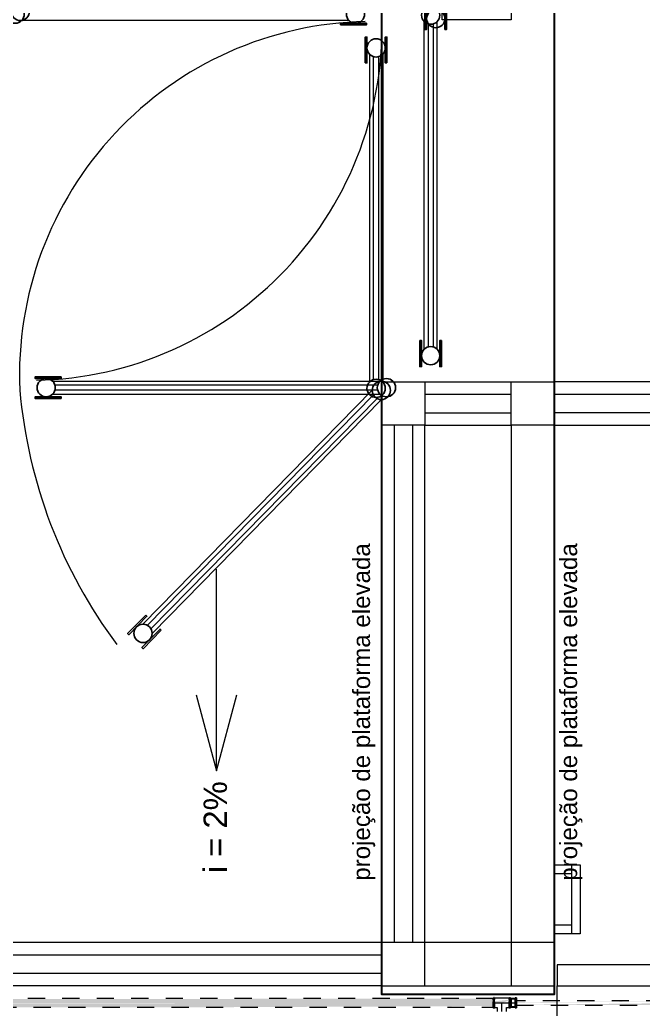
# Model space of a CAD drawing. Header units: metres. Extents: x 147 to 427, y -16 to 162.
# Drawn here: x 292.44 to 296.05, y 103.83 to 109.56 of the extents above; entities that cross this region are included whole.
import ezdxf

# ---------------------------------------------------------------- set-up
doc = ezdxf.new("R2010")
doc.units = ezdxf.units.M
doc.linetypes.add('Aligning Line', pattern=[0.012, 0.006, -0.006])
doc.linetypes.add('IMPORT-Dashed _3_', pattern=[0.75, 0.5, -0.25])
doc.layers.add('1053_ARQ_BASE_MATADOURO_2_dwg', color=7, linetype='Continuous', lineweight=5, true_color=0x767676)
doc.layers.add('1053_ARQ_BASE_MATADOURO_dwg', color=7, linetype='Continuous', lineweight=5, true_color=0x767676)
for name, color, linetype, lineweight in [('A-PISO', 7, 'Continuous', 5), ('A-PROJEÇÃO', 7, 'IMPORT-Dashed _3_', 15), ('A-VISTA03', 7, 'Continuous', 9), ('P-PIPE', 7, 'Continuous', 5), ('P-PIPE-CNTR', 7, 'Continuous', 5)]:
    doc.layers.add(name, color=color, linetype=linetype, lineweight=lineweight)
doc.styles.add('Arial', font='arial.ttf', dxfattribs={"height": 0.1})
doc.styles.add('Arial_10', font='arial.ttf', dxfattribs={"height": 0.136})

# ---------------------------------------------------------------- blocks, each defined once
blk = doc.blocks.new('1053_ARQ_BASE_MATADOURO_dwg_arq geral tgov-4039641-TÉRREO 1_20 - Dependente 1')
at = {"layer": 'A-PROJEÇÃO', "color": 253, "true_color": 0xaaaaaa, "flags": 128}
blk.add_lwpolyline([(12.1996, 15.2781), (-3.0504, 15.2781), (-3.0504, 20.7782), (12.1996, 20.7782)], close=True, dxfattribs=at)
at = {"layer": 'A-VISTA03', "color": 253, "true_color": 0xaaaaaa, "flags": 128}
blk.add_lwpolyline([(11.6996, 20.2782), (11.6996, 20.8982), (-3.0504, 20.8982), (-3.0504, 20.7782), (11.5796, 20.7782), (11.5796, 20.2782)], dxfattribs=at)
blk = doc.blocks.new('1053_ARQ_BASE_MATADOURO_dwg-3625622-TÉRREO 1_20 - Dependente 1')
blk.add_blockref('1053_ARQ_BASE_MATADOURO_dwg_arq geral tgov-4039641-TÉRREO 1_20 - Dependente 1', (130.2098, 83.186))
blk = doc.blocks.new('1053_ARQ_BASE_MATADOURO_2_dwg-3637054-TÉRREO 1_20 - Dependente 1')
at = {"layer": 'A-PISO', "color": 253, "true_color": 0xaaaaaa}
for p, q in [((125.9534, 76.3731), (124.0531, 76.3731)), ((126.3884, 74.4678), (126.3884, 76.3681)), ((126.4115, 76.3542), (126.4115, 74.4818)), ((126.4415, 76.3542), (126.4415, 74.4818)), ((126.4646, 74.4678), (126.4646, 76.3681)), ((126.072, 76.1785), (126.072, 74.2782)), ((126.0951, 74.2921), (126.0951, 76.1645)), ((126.1251, 74.2921), (126.1251, 76.1645)), ((126.1482, 76.1785), (126.1482, 74.2782)), ((124.2328, 74.2833), (126.1331, 74.2833)), ((126.1191, 74.2602), (124.2468, 74.2602)), ((126.1191, 74.2302), (124.2468, 74.2302)), ((124.7565, 72.8735), (126.0874, 74.2299)), ((126.3931, 74.2782), (126.8931, 74.2782)), ((124.2328, 74.2071), (126.1331, 74.2071)), ((126.0941, 74.2037), (124.7828, 72.8673)), ((126.1155, 74.1827), (124.8042, 72.8463)), ((124.8109, 72.8201), (126.1418, 74.1765)), ((126.8931, 74.2062), (126.3931, 74.2062)), ((139.8311, 74.2062), (127.1431, 74.2062)), ((126.3931, 74.1002), (126.8931, 74.1002)), ((139.8311, 74.1002), (127.1431, 74.1002)), ((126.2151, 74.0282), (126.2151, 71.0282)), ((126.3211, 74.0282), (126.3211, 71.0282)), ((127.2431, 71.4782), (127.2431, 71.0782)), ((127.1431, 71.4282), (127.2431, 71.4282)), ((127.2431, 71.1282), (127.1431, 71.1282)), ((118.5181, 70.9562), (126.1431, 70.9562)), ((118.5181, 70.8502), (126.1431, 70.8502))]:
    blk.add_line(p, q, dxfattribs=at)
at = {"layer": 'A-PISO', "color": 253, "lineweight": 15, "true_color": 0xaaaaaa}
blk.add_line((125.1838, 72.0234), (125.1838, 73.1922), dxfattribs=at)
at = {"layer": 'A-PISO', "color": 253, "lineweight": 30, "true_color": 0xaaaaaa, "flags": 128}
blk.add_lwpolyline([(126.1431, 84.3264), (127.1431, 84.3264), (127.1431, 70.7264), (126.1431, 70.7264)], close=True, dxfattribs=at)
at = {"layer": 'A-PISO', "color": 253, "true_color": 0xaaaaaa, "flags": 128}
for points in [[(127.1431, 76.3782), (127.1431, 76.6282), (126.8931, 76.6282), (126.8931, 76.3782), (126.4931, 76.3782), (126.4931, 76.6282), (126.8931, 76.6282), (126.8931, 80.2532), (126.8931, 80.5032), (127.1431, 80.5032), (127.1431, 80.2532)], [(126.3931, 70.7782), (126.3931, 71.0282), (126.1431, 71.0282), (126.1431, 70.7782), (126.3931, 70.7782), (126.8931, 70.7782), (127.1431, 70.7782), (127.1431, 71.0282), (126.8931, 71.0282), (126.3931, 71.0282), (126.3931, 74.0282), (126.1431, 74.0282), (126.1431, 74.2782), (126.3931, 74.2782), (126.3931, 74.0282), (126.8931, 74.0282), (126.8931, 71.0282), (126.8931, 70.7782)], [(127.1431, 71.0282), (127.1431, 74.0282), (139.8841, 74.0282), (159.5394, 74.0282), (159.5394, 74.2782), (139.8841, 74.2782), (127.1431, 74.2782)], [(126.1431, 70.7782), (118.3931, 70.7782), (118.3931, 74.0282)], [(126.1431, 74.0282), (126.1431, 71.0282), (118.6431, 71.0282), (118.6431, 73.8219)], [(127.1431, 71.4782), (127.2931, 71.4782), (127.2931, 71.0782), (127.1431, 71.0782)]]:
    blk.add_lwpolyline(points, dxfattribs=at)
at = {"layer": 'A-PISO', "color": 253, "lineweight": 25, "true_color": 0xaaaaaa, "flags": 128}
for points in [[(126.393, 76.4722), (126.393, 76.3222), (126.4032, 76.3222), (126.4032, 76.4723), (126.393, 76.4723)], [(126.519, 76.4724), (126.519, 76.3224), (126.5092, 76.3224), (126.5092, 76.4724), (126.519, 76.4724)]]:
    blk.add_lwpolyline(points, dxfattribs=at)
for points in [[(125.9033, 76.3482), (126.0533, 76.3482), (126.0533, 76.3582), (125.9033, 76.3582)], [(126.0471, 76.1283), (126.0471, 76.2783), (126.0571, 76.2783), (126.0571, 76.1283)], [(126.1731, 76.1283), (126.1731, 76.2783), (126.1631, 76.2783), (126.1631, 76.1283)], [(126.3635, 74.518), (126.3635, 74.368), (126.3735, 74.368), (126.3735, 74.518)], [(126.4895, 74.518), (126.4895, 74.368), (126.4795, 74.368), (126.4795, 74.518)], [(124.283, 74.3082), (124.133, 74.3082), (124.133, 74.2982), (124.283, 74.2982)], [(124.283, 74.1822), (124.133, 74.1822), (124.133, 74.1922), (124.283, 74.1922)], [(124.7739, 72.9267), (124.6688, 72.8196), (124.6759, 72.8126), (124.781, 72.9197)], [(124.8638, 72.8385), (124.7587, 72.7314), (124.7516, 72.7384), (124.8567, 72.8455)]]:
    blk.add_lwpolyline(points, close=True, dxfattribs=at)
at = {"layer": 'A-PISO', "color": 253, "true_color": 0xaaaaaa, "flags": 128}
blk.add_lwpolyline([(127.1431, 74.0282), (126.8931, 74.0282), (126.8931, 74.2782), (127.1431, 74.2782)], close=True, dxfattribs=at)
at = {"layer": 'A-PISO', "color": 253, "lineweight": 15, "true_color": 0xaaaaaa, "flags": 128}
blk.add_lwpolyline([(125.0658, 72.464), (125.1838, 72.0234), (125.3019, 72.464)], dxfattribs=at)
at = {"layer": 'A-PISO', "color": 253, "lineweight": 25, "true_color": 0xaaaaaa}
for centre in [(124.0458, 76.4268), (124.0163, 76.4112), (125.9903, 76.4112), (126.4265, 76.405), (126.4561, 76.3853), (126.1101, 76.2153), (126.4265, 74.431), (124.196, 74.2452), (126.1101, 74.2413), (126.17, 74.2452), (126.1404, 74.2295), (124.7579, 72.8205)]:
    blk.add_circle(centre, 0.053, dxfattribs=at)
at = {"layer": 'A-PISO', "color": 253, "true_color": 0xaaaaaa}
for centre, radius, start, end in [((124.0947, 76.3379), 2.0503, 271.24268, 2.42372), ((126.0916, 74.3184), 2.0503, 91.24268, 182.42372), ((126.9271, 74.4857), 2.8951, 185.03493, 216.70117)]:
    blk.add_arc(centre, radius, start, end, dxfattribs=at)
at = {"layer": 'A-PISO', "char_height": 0.1, "width": 2.340786, "attachment_point": 1, "rotation": 90, "line_spacing_factor": 0.941778, "style": 'Arial'}
for insert in [(125.9746, 71.3866), (127.176, 71.3866)]:
    blk.add_mtext('projeção de plataforma elevada', dxfattribs=dict(at, insert=insert))
at = {"layer": 'A-PISO', "lineweight": 15, "insert": (125.109, 71.4301), "char_height": 0.136, "width": 0.636017, "attachment_point": 1, "rotation": 90, "line_spacing_factor": 0.941778, "style": 'Arial_10'}
blk.add_mtext('i = 2%', dxfattribs=at)

msp = doc.modelspace()

# ---------------------------------------------------------------- hatches: boundary and pattern name
at = {"layer": 'P-PIPE', "true_color": 0xc0c0c0}
for points in [[(295.1814, 103.8642), (295.1814, 103.8892), (286.7155, 103.8819), (286.7155, 103.8642), (294.8708, 103.8642)], [(293.5936, 103.8392), (295.1814, 103.8465), (295.1814, 103.8642), (286.7155, 103.8577), (286.7155, 103.8392), (291.039, 103.8392)], [(295.3155, 103.8642), (296.3684, 103.875), (296.3684, 103.8763), (295.3155, 103.8674)], [(296.1481, 103.8521), (296.3684, 103.861), (296.3684, 103.8642), (295.3155, 103.8534), (295.3155, 103.8521), (295.5095, 103.8521)]]:
    msp.add_hatch(color=9, dxfattribs=at).paths.add_polyline_path(points)
at = {"layer": 'P-PIPE', "true_color": 0x7f7f7f}
msp.add_hatch(color=8, dxfattribs=at).paths.add_polyline_path([(295.2314, 103.8642), (295.2814, 103.8819), (295.2814, 103.8833), (295.1814, 103.873), (295.1868, 103.8704), (295.2295, 103.8644)])

# ---------------------------------------------------------------- linework, layer by layer
at = {"layer": 'P-PIPE', "linetype": 'Aligning Line', "lineweight": 15}
for p, q in [((295.1814, 103.8892), (286.7155, 103.8892)), ((295.1814, 103.8819), (295.1814, 103.8892)), ((286.7155, 103.8392), (295.1814, 103.8392)), ((295.1814, 103.8392), (295.1814, 103.8707)), ((296.3684, 103.8767), (295.3155, 103.8767)), ((295.3155, 103.8767), (295.3155, 103.8517)), ((295.3155, 103.8767), (295.3155, 103.8763)), ((295.3155, 103.8521), (295.3155, 103.8517)), ((295.3155, 103.8517), (296.3684, 103.8517))]:
    msp.add_line(p, q, dxfattribs=at)
at = {"layer": 'P-PIPE'}
for p, q in [((295.2814, 103.8913), (295.1814, 103.8913)), ((295.1814, 103.8913), (295.1814, 103.8371)), ((295.1814, 103.8913), (295.1814, 103.8904)), ((295.1814, 103.8913), (295.1814, 103.8861)), ((295.1859, 103.8948), (295.1849, 103.8948)), ((295.1894, 103.8913), (295.1894, 103.8861)), ((295.1894, 103.8913), (295.1894, 103.8861)), ((295.2734, 103.8861), (295.2734, 103.8913)), ((295.2734, 103.8861), (295.2734, 103.8913)), ((295.2779, 103.8948), (295.2769, 103.8948)), ((295.2814, 103.8833), (295.2814, 103.8913)), ((295.2814, 103.8371), (295.2814, 103.8913)), ((295.2814, 103.8861), (295.2814, 103.8913)), ((295.2814, 103.8861), (295.2814, 103.8913)), ((295.308, 103.8892), (295.2814, 103.8892)), ((295.2814, 103.8892), (295.2814, 103.8819)), ((295.308, 103.893), (295.308, 103.8787)), ((295.308, 103.8787), (295.308, 103.893)), ((295.3155, 103.893), (295.308, 103.893)), ((295.308, 103.8392), (295.308, 103.8892)), ((295.3155, 103.893), (295.3155, 103.8787)), ((295.3155, 103.8787), (295.3155, 103.893)), ((295.1814, 103.8712), (295.1814, 103.8558)), ((295.1814, 103.8423), (295.1814, 103.8371)), ((295.1814, 103.838), (295.1814, 103.8371)), ((295.1814, 103.8371), (295.2043, 103.8371)), ((295.1849, 103.8336), (295.1859, 103.8336)), ((295.1894, 103.8712), (295.1894, 103.8371)), ((295.1894, 103.8712), (295.1894, 103.8371)), ((295.2043, 103.8371), (295.2043, 103.8142)), ((295.2585, 103.8371), (295.2814, 103.8371)), ((295.2585, 103.8142), (295.2585, 103.8371)), ((295.2734, 103.8371), (295.2734, 103.8717)), ((295.2734, 103.8371), (295.2734, 103.8717)), ((295.2769, 103.8336), (295.2779, 103.8336)), ((295.2814, 103.8371), (295.2814, 103.8712)), ((295.2814, 103.8371), (295.2814, 103.8712)), ((295.2814, 103.8371), (295.2814, 103.8712)), ((295.2814, 103.8707), (295.2814, 103.8392)), ((295.2814, 103.8392), (295.308, 103.8392)), ((295.308, 103.8859), (295.2845, 103.8859)), ((295.2845, 103.8859), (295.2845, 103.8425)), ((295.2845, 103.8859), (295.2845, 103.8425)), ((295.2845, 103.8832), (295.2845, 103.8452)), ((295.2845, 103.8832), (295.2845, 103.8452)), ((295.2845, 103.8425), (295.308, 103.8425)), ((295.308, 103.8425), (295.308, 103.8859)), ((295.308, 103.8425), (295.308, 103.8859)), ((295.308, 103.8832), (295.308, 103.8452)), ((295.308, 103.8832), (295.308, 103.8452)), ((295.308, 103.8787), (295.308, 103.8497)), ((295.308, 103.8497), (295.308, 103.8787)), ((295.308, 103.8787), (295.3155, 103.8787)), ((295.308, 103.8787), (295.3155, 103.8787)), ((295.308, 103.8497), (295.308, 103.8354)), ((295.308, 103.8354), (295.308, 103.8497)), ((295.308, 103.8497), (295.3155, 103.8497)), ((295.308, 103.8497), (295.3155, 103.8497)), ((295.308, 103.8354), (295.3155, 103.8354)), ((295.3155, 103.8787), (295.3155, 103.8497)), ((295.3155, 103.8497), (295.3155, 103.8354)), ((295.3155, 103.8354), (295.3155, 103.8497))]:
    msp.add_line(p, q, dxfattribs=at)
at = {"layer": 'P-PIPE', "flags": 128}
for points in [[(295.1814, 103.8913), (295.1814, 103.8914), (295.1814, 103.8916), (295.1814, 103.8917), (295.1814, 103.8918), (295.1814, 103.892), (295.1815, 103.8921), (295.1815, 103.8923), (295.1815, 103.8924), (295.1816, 103.8925), (295.1816, 103.8926), (295.1817, 103.8928), (295.1818, 103.8929), (295.1818, 103.893), (295.1819, 103.8931), (295.182, 103.8933), (295.1821, 103.8934), (295.1821, 103.8935), (295.1822, 103.8936), (295.1823, 103.8937), (295.1824, 103.8938), (295.1825, 103.8939), (295.1826, 103.894), (295.1827, 103.8941), (295.1829, 103.8942), (295.183, 103.8942), (295.1831, 103.8943), (295.1832, 103.8944), (295.1833, 103.8944), (295.1835, 103.8945), (295.1836, 103.8945), (295.1837, 103.8946), (295.1839, 103.8946), (295.184, 103.8947), (295.1841, 103.8947), (295.1843, 103.8947), (295.1844, 103.8948), (295.1845, 103.8948), (295.1847, 103.8948), (295.1848, 103.8948), (295.1849, 103.8948)], [(295.1814, 103.8879), (295.1814, 103.8884), (295.1814, 103.8889), (295.1814, 103.8893), (295.1814, 103.8897), (295.1814, 103.8901), (295.1814, 103.8904), (295.1814, 103.8906), (295.1814, 103.8908), (295.1814, 103.891), (295.1814, 103.8911), (295.1814, 103.8912), (295.1814, 103.8913)], [(295.1814, 103.8913), (295.1814, 103.8912), (295.1814, 103.8911), (295.1814, 103.8909), (295.1814, 103.8907), (295.1814, 103.8905), (295.1814, 103.8902), (295.1814, 103.8899), (295.1814, 103.8895), (295.1814, 103.8891), (295.1814, 103.8887), (295.1814, 103.8882), (295.1814, 103.8877), (295.1814, 103.8871), (295.1814, 103.8866), (295.1814, 103.8859), (295.1814, 103.8853), (295.1814, 103.8846), (295.1814, 103.8838), (295.1814, 103.8831), (295.1814, 103.8823), (295.1814, 103.8815), (295.1814, 103.8806), (295.1814, 103.8797), (295.1814, 103.8788), (295.1814, 103.8779), (295.1814, 103.877), (295.1814, 103.876), (295.1814, 103.875), (295.1814, 103.874), (295.1814, 103.873), (295.1814, 103.872), (295.1814, 103.8709), (295.1814, 103.8699), (295.1814, 103.8688), (295.1814, 103.8677), (295.1814, 103.8666), (295.1814, 103.8656), (295.1814, 103.8645), (295.1814, 103.8634), (295.1814, 103.8623), (295.1814, 103.8612), (295.1814, 103.8602), (295.1814, 103.8591), (295.1814, 103.858), (295.1814, 103.857), (295.1814, 103.8559), (295.1814, 103.8549), (295.1814, 103.8539), (295.1814, 103.8529), (295.1814, 103.8519), (295.1814, 103.851), (295.1814, 103.85), (295.1814, 103.8491), (295.1814, 103.8482), (295.1814, 103.8474), (295.1814, 103.8465), (295.1814, 103.8457), (295.1814, 103.8449), (295.1814, 103.8442), (295.1814, 103.8435), (295.1814, 103.8428), (295.1814, 103.8422), (295.1814, 103.8415), (295.1814, 103.841), (295.1814, 103.8404), (295.1814, 103.8399), (295.1814, 103.8395), (295.1814, 103.839), (295.1814, 103.8387), (295.1814, 103.8383), (295.1814, 103.838), (295.1814, 103.8377), (295.1814, 103.8375), (295.1814, 103.8374), (295.1814, 103.8372), (295.1814, 103.8371), (295.1814, 103.8371)], [(295.1859, 103.8948), (295.186, 103.8948), (295.1861, 103.8948), (295.1863, 103.8948), (295.1864, 103.8947), (295.1866, 103.8947), (295.1867, 103.8947), (295.1868, 103.8946), (295.187, 103.8946), (295.1871, 103.8946), (295.1872, 103.8945), (295.1874, 103.8945), (295.1875, 103.8944), (295.1876, 103.8943), (295.1877, 103.8942), (295.1878, 103.8942), (295.188, 103.8941), (295.1881, 103.894), (295.1882, 103.8939), (295.1883, 103.8938), (295.1884, 103.8937), (295.1885, 103.8936), (295.1886, 103.8935), (295.1886, 103.8934), (295.1887, 103.8933), (295.1888, 103.8932), (295.1889, 103.8931), (295.1889, 103.8929), (295.189, 103.8928), (295.1891, 103.8927), (295.1891, 103.8926), (295.1892, 103.8924), (295.1892, 103.8923), (295.1893, 103.8922), (295.1893, 103.892), (295.1893, 103.8919), (295.1893, 103.8917), (295.1893, 103.8916), (295.1894, 103.8915), (295.1894, 103.8913), (295.1894, 103.8913)], [(295.1894, 103.8913), (295.1894, 103.8912), (295.1894, 103.8911), (295.1894, 103.8909), (295.1894, 103.8907), (295.1894, 103.8905), (295.1894, 103.8902), (295.1894, 103.8899), (295.1894, 103.8895), (295.1894, 103.8891), (295.1894, 103.8887), (295.1894, 103.8882), (295.1894, 103.8877), (295.1894, 103.8871), (295.1894, 103.8866), (295.1894, 103.8859), (295.1894, 103.8853), (295.1894, 103.8846), (295.1894, 103.8838), (295.1894, 103.8831)], [(295.1894, 103.8371), (295.1894, 103.8372), (295.1894, 103.8373), (295.1894, 103.8374), (295.1894, 103.8376), (295.1894, 103.8379), (295.1894, 103.8381), (295.1894, 103.8385), (295.1894, 103.8388), (295.1894, 103.8392), (295.1894, 103.8397), (295.1894, 103.8401), (295.1894, 103.8407), (295.1894, 103.8412), (295.1894, 103.8418), (295.1894, 103.8424), (295.1894, 103.8431), (295.1894, 103.8438), (295.1894, 103.8445), (295.1894, 103.8453), (295.1894, 103.8461), (295.1894, 103.8469), (295.1894, 103.8478), (295.1894, 103.8486), (295.1894, 103.8495), (295.1894, 103.8505), (295.1894, 103.8514), (295.1894, 103.8524), (295.1894, 103.8534), (295.1894, 103.8544), (295.1894, 103.8554), (295.1894, 103.8564), (295.1894, 103.8575), (295.1894, 103.8585), (295.1894, 103.8596), (295.1894, 103.8606), (295.1894, 103.8617), (295.1894, 103.8628), (295.1894, 103.8639), (295.1894, 103.865), (295.1894, 103.8661), (295.1894, 103.8671), (295.1894, 103.8682), (295.1894, 103.8693), (295.1894, 103.8703), (295.1894, 103.8714), (295.1894, 103.8724), (295.1894, 103.8735), (295.1894, 103.8745), (295.1894, 103.8755), (295.1894, 103.8764), (295.1894, 103.8774), (295.1894, 103.8783), (295.1894, 103.8792), (295.1894, 103.8801), (295.1894, 103.881), (295.1894, 103.8818), (295.1894, 103.8826), (295.1894, 103.8834), (295.1894, 103.8842), (295.1894, 103.8849), (295.1894, 103.8856), (295.1894, 103.8862), (295.1894, 103.8868), (295.1894, 103.8874), (295.1894, 103.8879), (295.1894, 103.8884), (295.1894, 103.8889), (295.1894, 103.8893), (295.1894, 103.8897), (295.1894, 103.8901), (295.1894, 103.8904), (295.1894, 103.8906), (295.1894, 103.8908), (295.1894, 103.891), (295.1894, 103.8911), (295.1894, 103.8912), (295.1894, 103.8913)], [(295.2734, 103.8913), (295.2734, 103.8914), (295.2734, 103.8916), (295.2734, 103.8917), (295.2734, 103.8918), (295.2734, 103.892), (295.2735, 103.8921), (295.2735, 103.8923), (295.2735, 103.8924), (295.2736, 103.8925), (295.2736, 103.8926), (295.2737, 103.8928), (295.2738, 103.8929), (295.2738, 103.893), (295.2739, 103.8931), (295.274, 103.8933), (295.2741, 103.8934), (295.2741, 103.8935), (295.2742, 103.8936), (295.2743, 103.8937), (295.2744, 103.8938), (295.2745, 103.8939), (295.2746, 103.894), (295.2747, 103.8941), (295.2749, 103.8942), (295.275, 103.8942), (295.2751, 103.8943), (295.2752, 103.8944), (295.2753, 103.8944), (295.2755, 103.8945), (295.2756, 103.8945), (295.2757, 103.8946), (295.2759, 103.8946), (295.276, 103.8947), (295.2761, 103.8947), (295.2763, 103.8947), (295.2764, 103.8948), (295.2765, 103.8948), (295.2767, 103.8948), (295.2768, 103.8948), (295.2769, 103.8948)], [(295.2734, 103.8834), (295.2734, 103.8842), (295.2734, 103.8849), (295.2734, 103.8856), (295.2734, 103.8862), (295.2734, 103.8868), (295.2734, 103.8874), (295.2734, 103.8879), (295.2734, 103.8884), (295.2734, 103.8889), (295.2734, 103.8893), (295.2734, 103.8897), (295.2734, 103.8901), (295.2734, 103.8904), (295.2734, 103.8906), (295.2734, 103.8908), (295.2734, 103.891), (295.2734, 103.8911), (295.2734, 103.8912), (295.2734, 103.8913)], [(295.2734, 103.8913), (295.2734, 103.8912), (295.2734, 103.8911), (295.2734, 103.8909), (295.2734, 103.8907), (295.2734, 103.8905), (295.2734, 103.8902), (295.2734, 103.8899), (295.2734, 103.8895), (295.2734, 103.8891), (295.2734, 103.8887), (295.2734, 103.8882), (295.2734, 103.8877), (295.2734, 103.8871), (295.2734, 103.8866), (295.2734, 103.8859), (295.2734, 103.8853), (295.2734, 103.8846), (295.2734, 103.8838), (295.2734, 103.8831), (295.2734, 103.8823), (295.2734, 103.8815), (295.2734, 103.8806), (295.2734, 103.8797), (295.2734, 103.8788), (295.2734, 103.8779), (295.2734, 103.877), (295.2734, 103.876), (295.2734, 103.875), (295.2734, 103.874), (295.2734, 103.873), (295.2734, 103.872), (295.2734, 103.8709), (295.2734, 103.8699), (295.2734, 103.8688), (295.2734, 103.8677), (295.2734, 103.8666), (295.2734, 103.8656), (295.2734, 103.8645), (295.2734, 103.8634), (295.2734, 103.8623), (295.2734, 103.8612), (295.2734, 103.8602), (295.2734, 103.8591), (295.2734, 103.858), (295.2734, 103.857), (295.2734, 103.8559), (295.2734, 103.8549), (295.2734, 103.8539), (295.2734, 103.8529), (295.2734, 103.8519), (295.2734, 103.851), (295.2734, 103.85), (295.2734, 103.8491), (295.2734, 103.8482), (295.2734, 103.8474), (295.2734, 103.8465), (295.2734, 103.8457), (295.2734, 103.8449), (295.2734, 103.8442), (295.2734, 103.8435), (295.2734, 103.8428), (295.2734, 103.8422), (295.2734, 103.8415), (295.2734, 103.841), (295.2734, 103.8404), (295.2734, 103.8399), (295.2734, 103.8395), (295.2734, 103.839), (295.2734, 103.8387), (295.2734, 103.8383), (295.2734, 103.838), (295.2734, 103.8377), (295.2734, 103.8375), (295.2734, 103.8374), (295.2734, 103.8372), (295.2734, 103.8371), (295.2734, 103.8371)], [(295.2779, 103.8948), (295.278, 103.8948), (295.2781, 103.8948), (295.2783, 103.8948), (295.2784, 103.8947), (295.2786, 103.8947), (295.2787, 103.8947), (295.2788, 103.8946), (295.279, 103.8946), (295.2791, 103.8946), (295.2792, 103.8945), (295.2794, 103.8945), (295.2795, 103.8944), (295.2796, 103.8943), (295.2797, 103.8942), (295.2798, 103.8942), (295.28, 103.8941), (295.2801, 103.894), (295.2802, 103.8939), (295.2803, 103.8938), (295.2804, 103.8937), (295.2805, 103.8936), (295.2806, 103.8935), (295.2806, 103.8934), (295.2807, 103.8933), (295.2808, 103.8932), (295.2809, 103.8931), (295.2809, 103.8929), (295.281, 103.8928), (295.2811, 103.8927), (295.2811, 103.8926), (295.2812, 103.8924), (295.2812, 103.8923), (295.2813, 103.8922), (295.2813, 103.892), (295.2813, 103.8919), (295.2813, 103.8917), (295.2813, 103.8916), (295.2814, 103.8915), (295.2814, 103.8913), (295.2814, 103.8913)], [(295.2814, 103.8913), (295.2814, 103.8912), (295.2814, 103.8911), (295.2814, 103.8909), (295.2814, 103.8907), (295.2814, 103.8905), (295.2814, 103.8902), (295.2814, 103.8899), (295.2814, 103.8895), (295.2814, 103.8891), (295.2814, 103.8887), (295.2814, 103.8882), (295.2814, 103.8877), (295.2814, 103.8871), (295.2814, 103.8866), (295.2814, 103.8859), (295.2814, 103.8853), (295.2814, 103.8846), (295.2814, 103.8838), (295.2814, 103.8831)], [(295.2814, 103.8371), (295.2814, 103.8372), (295.2814, 103.8373), (295.2814, 103.8374), (295.2814, 103.8376), (295.2814, 103.8379), (295.2814, 103.8381), (295.2814, 103.8385), (295.2814, 103.8388), (295.2814, 103.8392), (295.2814, 103.8397), (295.2814, 103.8401), (295.2814, 103.8407), (295.2814, 103.8412), (295.2814, 103.8418), (295.2814, 103.8424), (295.2814, 103.8431), (295.2814, 103.8438), (295.2814, 103.8445), (295.2814, 103.8453), (295.2814, 103.8461), (295.2814, 103.8469), (295.2814, 103.8478), (295.2814, 103.8486), (295.2814, 103.8495), (295.2814, 103.8505), (295.2814, 103.8514), (295.2814, 103.8524), (295.2814, 103.8534), (295.2814, 103.8544), (295.2814, 103.8554), (295.2814, 103.8564), (295.2814, 103.8575), (295.2814, 103.8585), (295.2814, 103.8596), (295.2814, 103.8606), (295.2814, 103.8617), (295.2814, 103.8628), (295.2814, 103.8639), (295.2814, 103.865), (295.2814, 103.8661), (295.2814, 103.8671), (295.2814, 103.8682), (295.2814, 103.8693), (295.2814, 103.8703), (295.2814, 103.8714), (295.2814, 103.8724), (295.2814, 103.8735), (295.2814, 103.8745), (295.2814, 103.8755), (295.2814, 103.8764), (295.2814, 103.8774), (295.2814, 103.8783), (295.2814, 103.8792), (295.2814, 103.8801), (295.2814, 103.881), (295.2814, 103.8818), (295.2814, 103.8826), (295.2814, 103.8834), (295.2814, 103.8842), (295.2814, 103.8849), (295.2814, 103.8856), (295.2814, 103.8862), (295.2814, 103.8868), (295.2814, 103.8874), (295.2814, 103.8879), (295.2814, 103.8884), (295.2814, 103.8889), (295.2814, 103.8893), (295.2814, 103.8897), (295.2814, 103.8901), (295.2814, 103.8904), (295.2814, 103.8906), (295.2814, 103.8908), (295.2814, 103.891), (295.2814, 103.8911), (295.2814, 103.8912), (295.2814, 103.8913)], [(295.1814, 103.8371), (295.1814, 103.8372), (295.1814, 103.8373), (295.1814, 103.8374), (295.1814, 103.8376), (295.1814, 103.8379), (295.1814, 103.8381), (295.1814, 103.8385), (295.1814, 103.8388), (295.1814, 103.8392), (295.1814, 103.8397), (295.1814, 103.8401)], [(295.1849, 103.8336), (295.1847, 103.8336), (295.1846, 103.8336), (295.1844, 103.8336), (295.1843, 103.8336), (295.1842, 103.8337), (295.184, 103.8337), (295.1839, 103.8337), (295.1838, 103.8338), (295.1836, 103.8338), (295.1835, 103.8339), (295.1834, 103.8339), (295.1832, 103.834), (295.1831, 103.834), (295.183, 103.8341), (295.1829, 103.8342), (295.1828, 103.8343), (295.1827, 103.8344), (295.1826, 103.8345), (295.1825, 103.8345), (295.1824, 103.8346), (295.1823, 103.8347), (295.1822, 103.8349), (295.1821, 103.835), (295.182, 103.8351), (295.1819, 103.8352), (295.1818, 103.8353), (295.1818, 103.8354), (295.1817, 103.8356), (295.1817, 103.8357), (295.1816, 103.8358), (295.1816, 103.8359), (295.1815, 103.8361), (295.1815, 103.8362), (295.1814, 103.8364), (295.1814, 103.8365), (295.1814, 103.8366), (295.1814, 103.8368), (295.1814, 103.8369), (295.1814, 103.837), (295.1814, 103.8371)], [(295.1894, 103.8371), (295.1894, 103.8369), (295.1894, 103.8368), (295.1893, 103.8367), (295.1893, 103.8365), (295.1893, 103.8364), (295.1893, 103.8363), (295.1892, 103.8361), (295.1892, 103.836), (295.1891, 103.8359), (295.1891, 103.8357), (295.189, 103.8356), (295.189, 103.8355), (295.1889, 103.8353), (295.1888, 103.8352), (295.1888, 103.8351), (295.1887, 103.835), (295.1886, 103.8349), (295.1885, 103.8348), (295.1884, 103.8347), (295.1883, 103.8346), (295.1882, 103.8345), (295.1881, 103.8344), (295.188, 103.8343), (295.1879, 103.8342), (295.1878, 103.8341), (295.1876, 103.8341), (295.1875, 103.834), (295.1874, 103.8339), (295.1873, 103.8339), (295.1871, 103.8338), (295.187, 103.8338), (295.1869, 103.8337), (295.1867, 103.8337), (295.1866, 103.8337), (295.1865, 103.8336), (295.1863, 103.8336), (295.1862, 103.8336), (295.186, 103.8336), (295.1859, 103.8336), (295.1859, 103.8336)], [(295.1894, 103.8677), (295.1894, 103.8666), (295.1894, 103.8656), (295.1894, 103.8645), (295.1894, 103.8634), (295.1894, 103.8623), (295.1894, 103.8612), (295.1894, 103.8602), (295.1894, 103.8591), (295.1894, 103.858), (295.1894, 103.857), (295.1894, 103.8559), (295.1894, 103.8549), (295.1894, 103.8539), (295.1894, 103.8529), (295.1894, 103.8519), (295.1894, 103.851), (295.1894, 103.85), (295.1894, 103.8491), (295.1894, 103.8482), (295.1894, 103.8474), (295.1894, 103.8465), (295.1894, 103.8457), (295.1894, 103.8449), (295.1894, 103.8442), (295.1894, 103.8435), (295.1894, 103.8428), (295.1894, 103.8422), (295.1894, 103.8415), (295.1894, 103.841), (295.1894, 103.8404), (295.1894, 103.8399), (295.1894, 103.8395), (295.1894, 103.839), (295.1894, 103.8387), (295.1894, 103.8383), (295.1894, 103.838), (295.1894, 103.8377), (295.1894, 103.8375), (295.1894, 103.8374), (295.1894, 103.8372), (295.1894, 103.8371), (295.1894, 103.8371)], [(295.2734, 103.8371), (295.2734, 103.8372), (295.2734, 103.8373), (295.2734, 103.8374), (295.2734, 103.8376), (295.2734, 103.8379), (295.2734, 103.8381), (295.2734, 103.8385), (295.2734, 103.8388), (295.2734, 103.8392), (295.2734, 103.8397), (295.2734, 103.8401), (295.2734, 103.8407), (295.2734, 103.8412), (295.2734, 103.8418), (295.2734, 103.8424), (295.2734, 103.8431), (295.2734, 103.8438), (295.2734, 103.8445), (295.2734, 103.8453), (295.2734, 103.8461), (295.2734, 103.8469), (295.2734, 103.8478), (295.2734, 103.8486), (295.2734, 103.8495), (295.2734, 103.8505), (295.2734, 103.8514), (295.2734, 103.8524), (295.2734, 103.8534), (295.2734, 103.8544), (295.2734, 103.8554), (295.2734, 103.8564), (295.2734, 103.8575), (295.2734, 103.8585), (295.2734, 103.8596), (295.2734, 103.8606), (295.2734, 103.8617), (295.2734, 103.8628), (295.2734, 103.8639), (295.2734, 103.865), (295.2734, 103.8661), (295.2734, 103.8671)], [(295.2769, 103.8336), (295.2767, 103.8336), (295.2766, 103.8336), (295.2764, 103.8336), (295.2763, 103.8336), (295.2762, 103.8337), (295.276, 103.8337), (295.2759, 103.8337), (295.2758, 103.8338), (295.2756, 103.8338), (295.2755, 103.8339), (295.2754, 103.8339), (295.2752, 103.834), (295.2751, 103.834), (295.275, 103.8341), (295.2749, 103.8342), (295.2748, 103.8343), (295.2747, 103.8344), (295.2746, 103.8345), (295.2745, 103.8345), (295.2744, 103.8346), (295.2743, 103.8347), (295.2742, 103.8349), (295.2741, 103.835), (295.274, 103.8351), (295.2739, 103.8352), (295.2738, 103.8353), (295.2738, 103.8354), (295.2737, 103.8356), (295.2737, 103.8357), (295.2736, 103.8358), (295.2736, 103.8359), (295.2735, 103.8361), (295.2735, 103.8362), (295.2734, 103.8364), (295.2734, 103.8365), (295.2734, 103.8366), (295.2734, 103.8368), (295.2734, 103.8369), (295.2734, 103.837), (295.2734, 103.8371)], [(295.2814, 103.8371), (295.2814, 103.8369), (295.2814, 103.8368), (295.2813, 103.8367), (295.2813, 103.8365), (295.2813, 103.8364), (295.2813, 103.8363), (295.2812, 103.8361), (295.2812, 103.836), (295.2811, 103.8359), (295.2811, 103.8357), (295.281, 103.8356), (295.281, 103.8355), (295.2809, 103.8353), (295.2808, 103.8352), (295.2808, 103.8351), (295.2807, 103.835), (295.2806, 103.8349), (295.2805, 103.8348), (295.2804, 103.8347), (295.2803, 103.8346), (295.2802, 103.8345), (295.2801, 103.8344), (295.28, 103.8343), (295.2799, 103.8342), (295.2798, 103.8341), (295.2796, 103.8341), (295.2795, 103.834), (295.2794, 103.8339), (295.2793, 103.8339), (295.2791, 103.8338), (295.279, 103.8338), (295.2789, 103.8337), (295.2787, 103.8337), (295.2786, 103.8337), (295.2785, 103.8336), (295.2783, 103.8336), (295.2782, 103.8336), (295.278, 103.8336), (295.2779, 103.8336), (295.2779, 103.8336)], [(295.2814, 103.8688), (295.2814, 103.8677), (295.2814, 103.8666), (295.2814, 103.8656), (295.2814, 103.8645), (295.2814, 103.8634), (295.2814, 103.8623), (295.2814, 103.8612), (295.2814, 103.8602), (295.2814, 103.8591), (295.2814, 103.858), (295.2814, 103.857), (295.2814, 103.8559), (295.2814, 103.8549), (295.2814, 103.8539), (295.2814, 103.8529), (295.2814, 103.8519), (295.2814, 103.851), (295.2814, 103.85), (295.2814, 103.8491), (295.2814, 103.8482), (295.2814, 103.8474), (295.2814, 103.8465), (295.2814, 103.8457), (295.2814, 103.8449), (295.2814, 103.8442), (295.2814, 103.8435), (295.2814, 103.8428), (295.2814, 103.8422), (295.2814, 103.8415), (295.2814, 103.841), (295.2814, 103.8404), (295.2814, 103.8399), (295.2814, 103.8395), (295.2814, 103.839), (295.2814, 103.8387), (295.2814, 103.8383), (295.2814, 103.838), (295.2814, 103.8377), (295.2814, 103.8375), (295.2814, 103.8374), (295.2814, 103.8372), (295.2814, 103.8371), (295.2814, 103.8371)]]:
    msp.add_lwpolyline(points, dxfattribs=at)
at = {"layer": 'P-PIPE-CNTR'}
for p, q in [((295.1814, 103.8642), (295.2814, 103.8642)), ((295.2314, 103.8142), (295.2314, 103.8642)), ((295.2814, 103.8642), (295.308, 103.8642)), ((295.2814, 103.8642), (295.308, 103.8642))]:
    msp.add_line(p, q, dxfattribs=at)

# ---------------------------------------------------------------- block references
at = {"layer": '1053_ARQ_BASE_MATADOURO_2_dwg', "color": 253, "true_color": 0xaaaaaa}
msp.add_blockref('1053_ARQ_BASE_MATADOURO_2_dwg-3637054-TÉRREO 1_20 - Dependente 1', (168.392, 33.186), dxfattribs=at)
at = {"layer": '1053_ARQ_BASE_MATADOURO_dwg', "color": 253, "true_color": 0xaaaaaa}
msp.add_blockref('1053_ARQ_BASE_MATADOURO_dwg-3625622-TÉRREO 1_20 - Dependente 1', (168.392, 0), dxfattribs=at)

doc.saveas('drawing.dxf')
